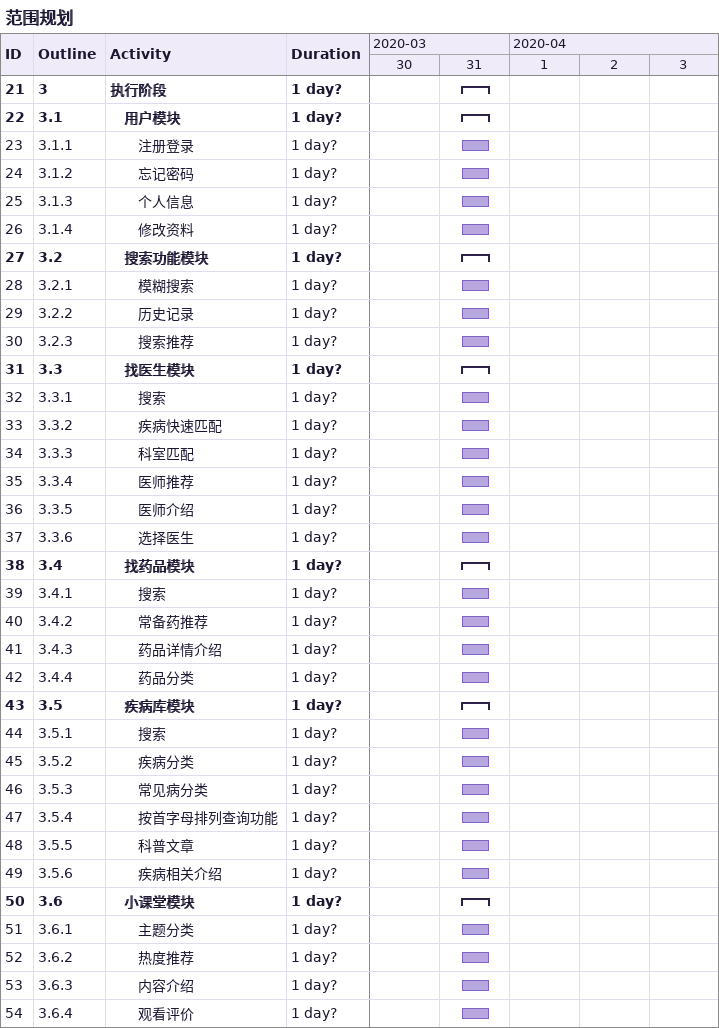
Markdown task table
范围规划

| ID | WBS | Task | Duration | Start | Finish |
|---|---|---|---|---|---|
| 21 | 3 | **执行阶段** | 1d? | 2020-03-31 | 2020-03-31 |
| 22 | 3.1 | **用户模块** | 1d? | 2020-03-31 | 2020-03-31 |
| 23 | 3.1.1 | 注册登录 | 1d? | 2020-03-31 | 2020-03-31 |
| 24 | 3.1.2 | 忘记密码 | 1d? | 2020-03-31 | 2020-03-31 |
| 25 | 3.1.3 | 个人信息 | 1d? | 2020-03-31 | 2020-03-31 |
| 26 | 3.1.4 | 修改资料 | 1d? | 2020-03-31 | 2020-03-31 |
| 27 | 3.2 | **搜索功能模块** | 1d? | 2020-03-31 | 2020-03-31 |
| 28 | 3.2.1 | 模糊搜索 | 1d? | 2020-03-31 | 2020-03-31 |
| 29 | 3.2.2 | 历史记录 | 1d? | 2020-03-31 | 2020-03-31 |
| 30 | 3.2.3 | 搜索推荐 | 1d? | 2020-03-31 | 2020-03-31 |
| 31 | 3.3 | **找医生模块** | 1d? | 2020-03-31 | 2020-03-31 |
| 32 | 3.3.1 | 搜索 | 1d? | 2020-03-31 | 2020-03-31 |
| 33 | 3.3.2 | 疾病快速匹配 | 1d? | 2020-03-31 | 2020-03-31 |
| 34 | 3.3.3 | 科室匹配 | 1d? | 2020-03-31 | 2020-03-31 |
| 35 | 3.3.4 | 医师推荐 | 1d? | 2020-03-31 | 2020-03-31 |
| 36 | 3.3.5 | 医师介绍 | 1d? | 2020-03-31 | 2020-03-31 |
| 37 | 3.3.6 | 选择医生 | 1d? | 2020-03-31 | 2020-03-31 |
| 38 | 3.4 | **找药品模块** | 1d? | 2020-03-31 | 2020-03-31 |
| 39 | 3.4.1 | 搜索 | 1d? | 2020-03-31 | 2020-03-31 |
| 40 | 3.4.2 | 常备药推荐 | 1d? | 2020-03-31 | 2020-03-31 |
| 41 | 3.4.3 | 药品详情介绍 | 1d? | 2020-03-31 | 2020-03-31 |
| 42 | 3.4.4 | 药品分类 | 1d? | 2020-03-31 | 2020-03-31 |
| 43 | 3.5 | **疾病库模块** | 1d? | 2020-03-31 | 2020-03-31 |
| 44 | 3.5.1 | 搜索 | 1d? | 2020-03-31 | 2020-03-31 |
| 45 | 3.5.2 | 疾病分类 | 1d? | 2020-03-31 | 2020-03-31 |
| 46 | 3.5.3 | 常见病分类 | 1d? | 2020-03-31 | 2020-03-31 |
| 47 | 3.5.4 | 按首字母排列查询功能 | 1d? | 2020-03-31 | 2020-03-31 |
| 48 | 3.5.5 | 科普文章 | 1d? | 2020-03-31 | 2020-03-31 |
| 49 | 3.5.6 | 疾病相关介绍 | 1d? | 2020-03-31 | 2020-03-31 |
| 50 | 3.6 | **小课堂模块** | 1d? | 2020-03-31 | 2020-03-31 |
| 51 | 3.6.1 | 主题分类 | 1d? | 2020-03-31 | 2020-03-31 |
| 52 | 3.6.2 | 热度推荐 | 1d? | 2020-03-31 | 2020-03-31 |
| 53 | 3.6.3 | 内容介绍 | 1d? | 2020-03-31 | 2020-03-31 |
| 54 | 3.6.4 | 观看评价 | 1d? | 2020-03-31 | 2020-03-31 |
